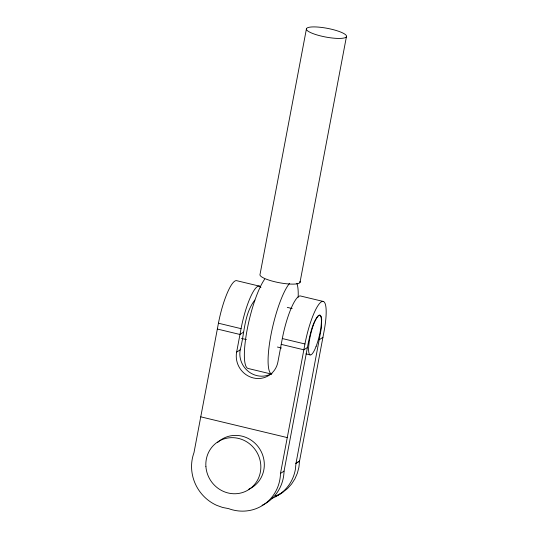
<?xml version="1.0" encoding="UTF-8"?>
<svg xmlns="http://www.w3.org/2000/svg" width="538" height="538" viewBox="0 0 538 538"><rect width="100%" height="100%" fill="white"/><g stroke="black" fill="none" stroke-linecap="round" stroke-linejoin="round"><path stroke-width="0.81" d="M262.067 505.303A41.157 39.193 56.9 0 0 284.057 471.106L308.523 341.643C310.756 332.645 312.349 322.565 318.704 315.429L320.103 315.187L321.125 316.485L321.684 319.242L321.327 328.294L295.974 463.426L295.362 469.506A41.157 39.193 56.9 0 1 271.919 498.403M259.619 286.182L236.989 280.755A37.364 8.023 -76.5 0 0 218.441 323.217L193.983 452.68A41.157 39.193 56.9 0 0 216.686 505.33L222.55 507.448L228.623 508.632A41.157 39.193 56.9 0 0 280.493 473.44L304.952 343.977A37.364 8.023 -76.5 0 1 321.26 301.899A37.364 8.023 -76.5 0 1 324.024 331.522L299.545 461.1L298.906 467.287L297.339 473.265L294.885 478.881L291.583 484.012L287.534 488.524L282.84 492.196A41.157 39.193 56.9 0 1 275.49 496.07M323.499 301.509L300.87 296.082A37.364 8.023 -76.5 0 0 282.322 338.55L277.884 362.061A21.722 20.686 56.9 0 1 253.317 377.945A21.722 20.686 56.9 0 1 236.626 352.161L241.071 328.651A37.364 8.023 -76.5 0 1 260.903 287.521M271.972 373.419A21.722 20.686 56.9 0 1 248.966 371.899A21.722 20.686 56.9 0 1 240.197 349.828C244.582 333.513 243.943 314.01 254.824 300.103M306.492 28.548L260.069 274.225A20.444 4.425 10.7 0 0 280.258 282.894A20.444 4.425 10.7 0 0 299.928 281.293M299.989 282.477L346.411 36.792A20.444 4.425 10.7 0 0 318.543 27.115A20.444 4.425 10.7 0 0 314.394 34.102A20.444 4.425 10.7 0 0 346.411 36.792M282.84 492.196L282.82 492.31A41.157 39.193 56.9 0 1 275.463 496.184M243.539 332.141L239.968 334.475L217.339 329.041M236.626 352.161L240.197 349.828M307.42 347.467L303.849 349.801L281.226 344.374M319.357 339.673L322.928 337.346M280.493 473.44L284.057 471.106M295.994 463.312L299.565 460.985M295.974 463.426L299.545 461.1M287.285 307.38L292.181 308.556M218.441 323.217L241.071 328.651M282.322 338.55L304.952 343.977M241.515 338.415L246.411 339.586M277.426 347.03L281.509 348.012M305.988 353.883L310.07 354.865M200.755 416.836L287.265 437.589M296.868 283.378A48.158 10.336 -76.5 0 1 298.166 297.346M289.619 283.297A48.158 10.336 -76.5 0 0 271.26 333.405A48.158 10.336 -76.5 0 0 271.549 374.105L247.823 368.409A48.158 10.336 -76.5 0 1 247.144 329.733A48.158 10.336 -76.5 0 1 264.689 279.161M217.628 442.471A28.453 27.102 56.9 0 1 259.336 448.376A28.453 27.102 56.9 0 1 248.805 489.21M205.899 466.507A28.453 27.102 56.9 0 0 248.798 489.593A28.453 27.102 56.9 0 0 245.315 441.019A28.453 27.102 56.9 0 0 205.899 466.507M316.068 346.499A20.444 4.385 -76.5 0 0 319.928 315.214A20.444 4.385 -76.5 0 0 309 343.405A20.444 4.385 -76.5 0 0 316.068 346.499"/></g></svg>
